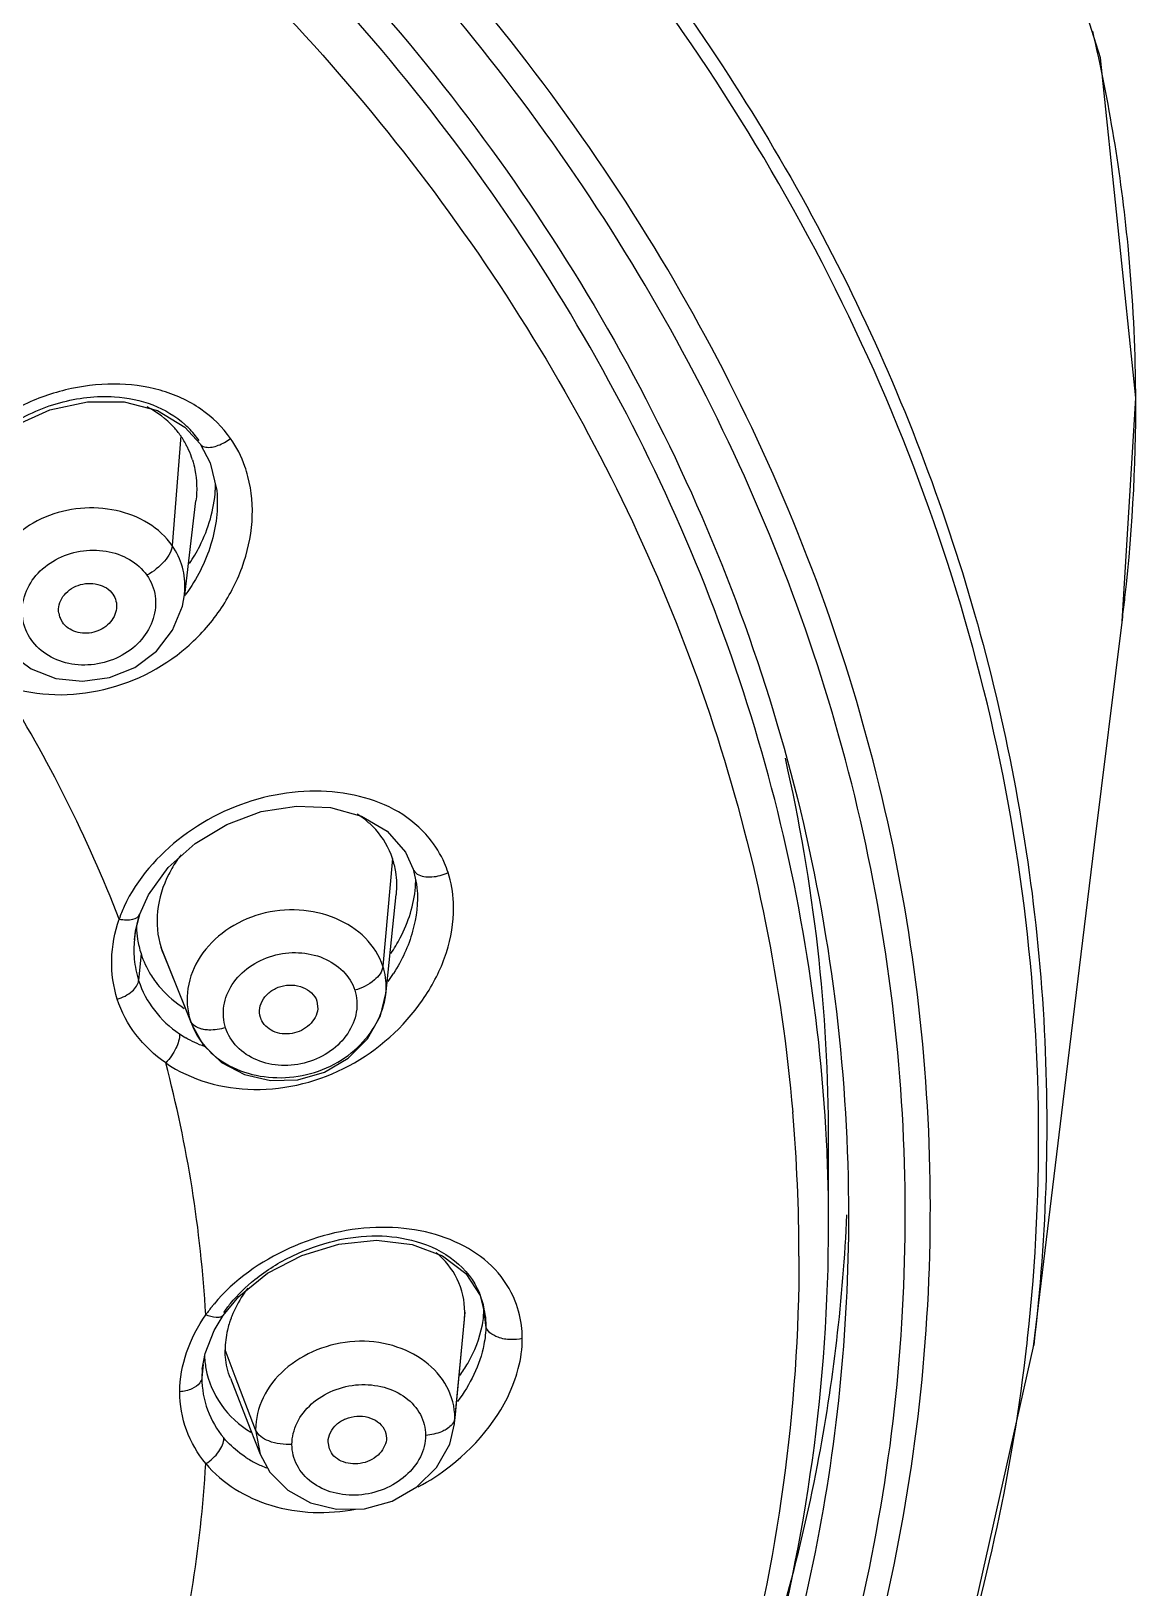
# Model space of a CAD drawing. Header units: millimetres. Extents: x 1122 to 8358, y -1894 to -296.
# Drawn here: x 7726.38 to 7743.02, y -608.98 to -585.55 of the extents above; entities that cross this region are included whole.
import ezdxf

# ---------------------------------------------------------------- set-up
doc = ezdxf.new("R2010")
doc.units = ezdxf.units.MM
doc.header["$LTSCALE"] = 3
doc.layers.add('DEF_LAYER_ASSEM_MEMBER', color=7, linetype='Continuous')

msp = doc.modelspace()

# ---------------------------------------------------------------- linework, layer by layer
at = {"layer": 'DEF_LAYER_ASSEM_MEMBER', "color": 9, "linetype": 'Continuous'}
for p, q in [((7728.632, -591.637), (7728.503, -593.29)), ((7731.821, -597.999), (7731.677, -599.622)), ((7728.366, -599.412), (7728.336, -599.337)), ((7728.034, -599.431), (7727.998, -599.836)), ((7728.778, -600.444), (7728.366, -599.412)), ((7732.909, -604.826), (7732.76, -606.417)), ((7733.226, -605.028), (7733.209, -604.85)), ((7741.376, -605.302), (7741.386, -605.221)), ((7729.453, -605.794), (7729.3, -605.393)), ((7741.373, -605.329), (7741.376, -605.302)), ((7728.97, -605.615), (7728.951, -605.817)), ((7728.957, -605.685), (7728.951, -605.817)), ((7729.759, -606.597), (7729.453, -605.794)), ((7732.756, -606.507), (7732.76, -606.417)), ((7729.759, -606.597), (7729.828, -606.965))]:
    msp.add_line(p, q, dxfattribs=at)
at = {"layer": 'DEF_LAYER_ASSEM_MEMBER', "color": 7, "linetype": 'Continuous'}
for p, q in [((7728.695, -591.507), (7728.925, -591.76)), ((7728.925, -591.76), (7728.925, -591.76)), ((7728.925, -591.76), (7729.076, -592.044)), ((7729.076, -592.044), (7729.175, -592.461)), ((7729.175, -592.461), (7729.175, -592.465)), ((7728.695, -594.033), (7728.862, -592.615)), ((7728.657, -594.201), (7728.688, -594.032)), ((7728.694, -594.046), (7728.695, -594.033)), ((7726.85, -594.442), (7726.815, -594.377)), ((7742.393, -597.794), (7742.817, -594.362)), ((7728.147, -598.545), (7728.444, -598.135)), ((7732.133, -598.158), (7732.133, -598.159)), ((7732.133, -598.158), (7732.183, -598.384)), ((7732.183, -598.384), (7732.19, -598.44)), ((7732.19, -598.44), (7732.19, -598.444)), ((7728.018, -598.836), (7728.147, -598.545)), ((7731.721, -600.053), (7731.874, -598.542)), ((7727.996, -598.903), (7728.018, -598.836)), ((7728.018, -598.836), (7728.018, -598.836)), ((7727.934, -599.221), (7727.934, -599.221)), ((7728.363, -599.413), (7728.336, -599.337)), ((7728.363, -599.413), (7728.802, -600.508)), ((7731.638, -600.369), (7731.721, -600.032)), ((7731.719, -600.05), (7731.721, -600.032)), ((7730.683, -600.147), (7730.695, -600.264)), ((7728.778, -600.444), (7728.802, -600.509)), ((7728.802, -600.509), (7728.802, -600.51)), ((7729.841, -600.413), (7729.834, -600.394)), ((7738.388, -603.518), (7738.388, -602.235)), ((7732.924, -604.247), (7733.14, -604.579)), ((7729.27, -604.876), (7729.508, -604.591)), ((7733.14, -604.579), (7733.22, -604.906)), ((7729.134, -605.102), (7729.27, -604.876)), ((7732.756, -606.504), (7732.903, -604.936)), ((7733.22, -604.9), (7733.22, -604.906)), ((7733.22, -604.906), (7733.226, -605.028)), ((7728.999, -605.45), (7729.134, -605.102)), ((7728.957, -605.685), (7728.999, -605.45)), ((7728.957, -605.684), (7728.957, -605.685)), ((7729.381, -605.822), (7729.68, -606.585)), ((7729.68, -606.585), (7729.829, -606.964)), ((7732.756, -606.508), (7732.756, -606.507)), ((7730.871, -606.887), (7730.851, -606.781)), ((7731.73, -606.722), (7731.729, -606.747)), ((7729.828, -606.965), (7729.828, -606.966))]:
    msp.add_line(p, q, dxfattribs=at)
for points in [[(7742.809, -594.431), (7743.016, -591.064), (7742.485, -585.945), (7740.921, -581.02), (7738.367, -576.397), (7734.887, -572.2), (7730.54, -568.469), (7725.473, -565.305), (7719.802, -562.79)], [(7725.644, -591.846), (7726.118, -591.492), (7726.659, -591.245), (7727.226, -591.123), (7727.78, -591.126)], [(7727.78, -591.126), (7728.283, -591.256), (7728.695, -591.507)], [(7725.918, -594.735), (7726.067, -594.913), (7726.38, -595.145), (7726.751, -595.288), (7727.155, -595.332), (7727.561, -595.275), (7727.942, -595.122), (7728.267, -594.878), (7728.51, -594.562), (7728.657, -594.201)], [(7728.444, -598.135), (7728.848, -597.774), (7729.325, -597.487), (7729.845, -597.294), (7730.377, -597.209), (7730.887, -597.232)], [(7730.887, -597.232), (7731.353, -597.36), (7731.741, -597.59)], [(7731.741, -597.59), (7732.017, -597.906), (7732.133, -598.159)], [(7741.476, -605.35), (7741.921, -601.661), (7742.393, -597.794)], [(7727.935, -599.221), (7727.951, -599.095), (7727.996, -598.903)], [(7728.802, -600.51), (7728.969, -600.802), (7729.245, -601.069), (7729.592, -601.252), (7729.985, -601.34), (7730.395, -601.329), (7730.797, -601.216), (7731.155, -601.004), (7731.443, -600.714), (7731.638, -600.369)], [(7729.508, -604.591), (7729.941, -604.242), (7730.456, -603.974), (7731.014, -603.803), (7731.581, -603.744), (7732.115, -603.808)], [(7732.115, -603.808), (7732.574, -603.982), (7732.924, -604.247)], [(7707.035, -635.357), (7713.219, -634.174), (7719.49, -632.045), (7725.226, -629.102), (7730.301, -625.4), (7734.549, -621.083), (7737.877, -616.246), (7740.2, -611.018), (7741.477, -605.323)], [(7729.828, -606.966), (7729.975, -607.234), (7730.243, -607.507), (7730.587, -607.696), (7730.98, -607.792), (7731.4, -607.787), (7731.814, -607.672), (7732.186, -607.459), (7732.486, -607.166), (7732.684, -606.816), (7732.756, -606.507)]]:
    msp.add_lwpolyline(points, dxfattribs=at)
at = {"layer": 'DEF_LAYER_ASSEM_MEMBER', "color": 9, "linetype": 'Continuous'}
for centre, radius, start, end in [((7718.129, -591.19), 24.886, 5.5732, 13.109), ((7718.051, -591.194), 24.964, 0.8537, 5.5661), ((7717.381, -591.188), 25.633, 353.5444, 0.8178), ((7727.55, -593.898), 1.145, 353.2907, 356.5375), ((7726.689, -592.54), 2.505, 323.0719, 323.7186), ((7716.802, -591.129), 26.215, 352.9182, 353.5582), ((7708.018, -606.567), 21.123, 21.2486, 31.9813), ((7729.701, -599.599), 2.112, 155.4444, 160.9838), ((7729.581, -598.292), 2.675, 324.3629, 327.5243), ((7729.536, -599.283), 1.639, 235.7458, 239.6307), ((7709.585, -606.016), 19.459, 3.3875, 14.7069), ((7712.665, -603.989), 25.277, 0.0044, 4.9347), ((7712.856, -603.519), 25.533, 0.0014, 2.8678), ((7730.97, -606.236), 2.391, 141.1466, 145.0523), ((7731.061, -606.309), 2.508, 140.2366, 141.1705), ((7709.498, -605.942), 19.546, 345.3115, 356.5802), ((7730.505, -605.634), 1.643, 237.0941, 243.1606), ((7730.558, -605.529), 1.76, 243.1605, 249.0213)]:
    msp.add_arc(centre, radius, start, end, dxfattribs=at)
at = {"layer": 'DEF_LAYER_ASSEM_MEMBER', "color": 7, "linetype": 'Continuous'}
for centre, radius, start, end in [((7727.579, -592.373), 1.284, 30.9856, 34.9363), ((7727.725, -592.54), 1.446, 44.7588, 47.824), ((7727.749, -592.517), 1.413, 34.9453, 44.7797), ((7727.56, -592.384), 1.306, 26.7859, 30.9845), ((7727.547, -592.391), 1.321, 24.3849, 26.7892), ((7727.531, -592.398), 1.339, 17.3543, 24.3742), ((7727.332, -592.343), 1.825, 359.0135, 359.5526), ((7727.294, -592.342), 1.863, 356.4947, 359.0067), ((7727.117, -594.257), 0.325, 188.7279, 201.6006), ((7712.607, -602.251), 25.782, 0.0339, 12.9133), ((7730.57, -598.481), 1.357, 53.1857, 58.0153), ((7730.597, -598.444), 1.311, 49.609, 53.1683), ((7730.67, -598.372), 1.21, 13.3527, 17.9503), ((7730.554, -598.306), 1.617, 355.4917, 359.4319), ((7730.605, -598.307), 1.566, 359.4513, 359.8607), ((7729.741, -599.396), 1.815, 162.3956, 172.2773), ((7729.648, -599.381), 1.721, 172.345, 174.6418), ((7729.552, -598.977), 1.588, 181.518, 182.022), ((7729.493, -598.98), 1.529, 181.9833, 188.8043), ((7729.371, -598.999), 1.405, 188.7846, 197.8886), ((7729.467, -598.953), 1.512, 211.5686, 215.6497), ((7730.697, -599.929), 1.029, 354.2837, 358.1217), ((7712.729, -602.219), 25.96, 349.093, 357.4797), ((7732.038, -604.999), 1.184, 20.2647, 22.8683), ((7732.034, -605.001), 1.189, 18.2904, 20.2645), ((7732.006, -605.009), 1.219, 12.4445, 18.2684), ((7731.948, -605.022), 1.277, 5.4683, 12.4311), ((7731.806, -604.747), 1.393, 358.1605, 358.6817), ((7730.812, -605.448), 1.518, 160.0951, 162.9462), ((7730.858, -605.464), 1.566, 158.4698, 160.1012), ((7731.627, -604.822), 1.281, 354.9303, 355.3961), ((7731.672, -604.826), 1.237, 355.372, 359.9741), ((7731.661, -604.735), 1.54, 349.4826, 354.1669), ((7731.756, -604.745), 1.443, 354.1744, 358.1401), ((7730.383, -605.419), 1.395, 182.093, 190.642), ((7712.267, -602.13), 26.431, 344.4441, 349.0931)]:
    msp.add_arc(centre, radius, start, end, dxfattribs=at)
at = {"layer": 'DEF_LAYER_ASSEM_MEMBER', "color": 9, "linetype": 'Continuous'}
for points, start_tangent, end_tangent in [([(7741.386, -605.221), (7741.274, -598.276), (7739.427, -591.487), (7735.93, -585.179), (7730.938, -579.589), (7724.647, -574.971), (7717.363, -571.53), (7709.353, -569.396), (7700.988, -568.677)], (0.108919, 0.994051), (-1, -0.000266)), ([(7707.396, -634.998), (7720.917, -630.902), (7726.759, -627.38), (7731.711, -623.025), (7735.604, -617.989), (7738.302, -612.445), (7739.713, -606.584), (7739.788, -600.608), (7738.524, -594.724), (7735.965, -589.135), (7732.199, -584.033), (7727.356, -579.595), (7721.604, -575.974), (7715.14, -573.294), (7700.988, -571.093)], (0.990632, 0.136562), (-1, 0)), ([(7707.326, -634.789), (7720.717, -630.735), (7726.504, -627.247), (7731.409, -622.935), (7735.266, -617.947), (7737.939, -612.457), (7739.337, -606.652), (7739.412, -600.734), (7738.161, -594.907), (7735.627, -589.371), (7731.898, -584.318), (7727.102, -579.923), (7721.406, -576.336), (7715.004, -573.681), (7700.988, -571.501)], (0.990658, 0.136371), (-1, 0)), ([(7719.21, -571.98), (7729.181, -577.799), (7733.248, -581.552), (7736.609, -585.796), (7739.155, -590.385), (7740.835, -595.247), (7741.618, -600.268), (7741.477, -605.323)], (0.924076, -0.38221), (-0.1181, -0.993002)), ([(7738.356, -602.241), (7737.382, -596.396), (7735.081, -590.812), (7731.538, -585.69), (7726.882, -581.217), (7714.943, -574.844), (7700.988, -572.612)], (-0.050016, 0.998748), (-1, 0)), ([(7700.988, -573.45), (7714.52, -575.571), (7726.172, -581.639), (7730.77, -585.909), (7734.325, -590.812), (7736.713, -596.176), (7737.848, -601.815)], (1, 0), (0.085984, -0.996297)), ([(7728.936, -591.236), (7728.323, -590.951), (7727.625, -590.859), (7726.899, -590.947), (7726.195, -591.205), (7725.566, -591.619), (7725.06, -592.156), (7724.717, -592.777), (7724.578, -593.439)], (-0.823016, 0.568018), (-0.037895, -0.999282)), ([(7729.382, -591.678), (7728.937, -591.238)], (-0.566916, 0.823776), (-0.826038, 0.563614)), ([(7728.925, -591.76), (7728.939, -591.776), (7729.009, -591.807)], (0.57189, -0.82033), (0.986005, -0.166719)), ([(7729.009, -591.807), (7729.196, -591.78), (7729.382, -591.678)], (0.986005, -0.166719), (0.803943, 0.594706)), ([(7729.643, -592.249), (7729.598, -592.097), (7729.382, -591.678)], (-0.247075, 0.968996), (-0.577966, 0.816061)), ([(7725.934, -595.38), (7727.381, -595.476), (7728.722, -594.819), (7729.219, -594.265), (7729.555, -593.619), (7729.706, -592.929), (7729.645, -592.251)], (0.936744, -0.350015), (-0.255207, 0.966886)), ([(7729.175, -592.465), (7729.087, -593.27), (7728.708, -594.022)], (0.095312, -0.995447), (-0.591753, -0.806119)), ([(7728.503, -593.29), (7728.145, -592.955), (7727.661, -592.763), (7727.121, -592.729), (7726.591, -592.86), (7726.143, -593.146), (7725.834, -593.546), (7725.705, -594.006), (7725.775, -594.466)], (-0.572619, 0.819822), (0.35655, -0.934276)), ([(7728.503, -593.29), (7728.471, -593.398), (7728.387, -593.523), (7728.123, -593.736)], (-0.077768, -0.996971), (-0.874359, -0.48528)), ([(7728.693, -593.967), (7728.657, -593.614), (7728.503, -593.29)], (0.060268, 0.998182), (-0.572997, 0.819557)), ([(7726.379, -594.704), (7726.253, -594.391), (7726.279, -594.053), (7726.452, -593.741), (7726.747, -593.503), (7727.117, -593.374), (7727.508, -593.373), (7727.861, -593.499), (7728.123, -593.736)], (-0.572751, 0.819729), (0.572727, -0.819746)), ([(7728.123, -593.736), (7728.247, -594.05), (7728.217, -594.388), (7728.044, -594.7), (7727.751, -594.94), (7727.381, -595.07), (7726.991, -595.072), (7726.639, -594.943), (7726.379, -594.704)], (0.572727, -0.819746), (-0.572751, 0.819729)), ([(7732.372, -597.691), (7731.911, -597.299), (7731.324, -597.064), (7730.662, -596.985), (7729.966, -597.062), (7728.661, -597.667), (7727.78, -598.722)], (-0.636204, 0.77152), (-0.414917, -0.909859)), ([(7732.658, -598.212), (7732.606, -598.071), (7732.372, -597.693)], (-0.301582, 0.95344), (-0.640626, 0.767853)), ([(7732.133, -598.159), (7732.195, -598.234), (7732.291, -598.269), (7732.415, -598.275), (7732.658, -598.212)], (0.310064, -0.950716), (0.909559, 0.415574)), ([(7732.738, -598.82), (7732.738, -598.663), (7732.658, -598.212)], (0.043553, 0.999051), (-0.314648, 0.949208)), ([(7732.19, -598.444), (7732.124, -599.095), (7731.838, -599.728)], (0.090348, -0.99591), (-0.536819, -0.843697)), ([(7727.677, -600.118), (7727.593, -599.522), (7727.704, -598.912)], (-0.305503, 0.952191), (0.319471, 0.947596)), ([(7727.704, -598.911), (7727.813, -598.922), (7727.91, -598.913), (7728.018, -598.836)], (0.984561, -0.175043), (0.325161, 0.945659)), ([(7728.406, -601.076), (7729.732, -601.474), (7731.166, -601.119), (7732.274, -600.131), (7732.606, -599.493), (7732.739, -598.822)], (0.822797, -0.568336), (0.035523, 0.999369)), ([(7731.677, -599.622), (7731.413, -599.197), (7730.968, -598.903), (7730.416, -598.775), (7729.834, -598.837), (7729.312, -599.085), (7728.927, -599.477), (7728.74, -599.954), (7728.778, -600.444)], (-0.308363, 0.951269), (0.308473, -0.951233)), ([(7729.308, -600.547), (7729.282, -600.218), (7729.409, -599.896), (7729.667, -599.631), (7730.018, -599.463), (7730.408, -599.417), (7730.779, -599.499), (7731.076, -599.696), (7731.253, -599.981)], (-0.308471, 0.951234), (0.308442, -0.951243)), ([(7731.677, -599.622), (7731.548, -599.828), (7731.253, -599.981)], (-0.088247, -0.996099), (-0.9601, -0.279656)), ([(7727.677, -600.118), (7727.901, -599.996), (7727.998, -599.836)], (0.952313, 0.305124), (0.087794, 0.996139)), ([(7727.998, -599.836), (7728.235, -600.283), (7728.613, -600.638)], (0.308765, -0.951138), (0.827741, -0.56111)), ([(7731.253, -599.981), (7731.276, -600.31), (7731.146, -600.631), (7730.888, -600.896), (7730.538, -601.066), (7730.148, -601.114), (7729.777, -601.032), (7729.482, -600.833), (7729.308, -600.547)], (0.308442, -0.951243), (-0.308471, 0.951234)), ([(7728.406, -601.076), (7727.957, -600.65), (7727.677, -600.118)], (-0.820972, 0.570968), (-0.311829, 0.950138)), ([(7728.813, -600.496), (7728.778, -600.444)], (-0.695695, 0.718338), (-0.37166, 0.928369)), ([(7728.975, -600.573), (7728.924, -600.56), (7728.813, -600.496)], (-0.983727, 0.17967), (-0.695695, 0.718338)), ([(7729.308, -600.547), (7729.055, -600.581), (7728.975, -600.573)], (-0.960099, -0.279661), (-0.983727, 0.17967)), ([(7728.613, -600.638), (7728.56, -600.854), (7728.406, -601.076)], (0.055943, -0.998434), (-0.696439, -0.717616)), ([(7728.989, -600.83), (7728.707, -600.697)], (-0.938239, 0.345988), (-0.862664, 0.505778)), ([(7733.669, -604.661), (7733.365, -604.185), (7732.9, -603.835), (7732.318, -603.621), (7731.657, -603.551), (7730.271, -603.866), (7729.134, -604.705)], (-0.370024, 0.929022), (-0.6396, -0.768708)), ([(7737.942, -603.987), (7737.009, -610.806), (7734.257, -617.28), (7729.825, -623.084), (7723.937, -627.922)], (0, -1), (-0.83663, -0.547769)), ([(7733.775, -605.225), (7733.769, -605.077), (7733.669, -604.662)], (0.006928, 0.999976), (-0.375592, 0.926785)), ([(7728.618, -606.027), (7728.72, -605.434), (7729.01, -604.867)], (0.003502, 0.999994), (0.568114, 0.82295)), ([(7729.208, -604.908), (7729.166, -604.909), (7729.01, -604.866)], (-0.990035, -0.140823), (-0.917667, 0.39735)), ([(7729.27, -604.876), (7729.259, -604.887), (7729.208, -604.908)], (-0.570356, -0.821397), (-0.990035, -0.140823)), ([(7733.226, -605.028), (7733.197, -605.316), (7732.801, -606.172)], (-0.000134, -1), (-0.597418, -0.80193)), ([(7733.775, -605.225), (7733.6, -605.241), (7733.41, -605.206), (7733.226, -605.028)], (-0.9751, -0.221767), (-0.092779, 0.995687)), ([(7733.669, -605.831), (7733.716, -605.678), (7733.775, -605.225)], (0.327683, 0.944788), (-0.007241, 0.999974)), ([(7732.76, -606.417), (7732.64, -605.95), (7732.308, -605.572), (7731.824, -605.332), (7731.254, -605.268), (7730.682, -605.397), (7730.197, -605.694), (7729.873, -606.116), (7729.759, -606.597)], (0.00002, 1), (0.000043, -1)), ([(7730.65, -625.071), (7734.774, -620.761), (7737.995, -615.934), (7740.214, -610.746), (7741.373, -605.329)], (0.748849, 0.662741), (0.112769, 0.993621)), ([(7728.951, -605.817), (7728.921, -605.891), (7728.801, -605.981), (7728.618, -606.027)], (-0.092662, -0.995698), (-0.995461, -0.095171)), ([(7728.951, -605.817), (7729.036, -606.299), (7729.281, -606.721)], (0.00011, -1), (0.642146, -0.766583)), ([(7730.307, -606.818), (7730.384, -606.494), (7730.602, -606.21), (7730.928, -606.008), (7731.311, -605.92), (7731.694, -605.959), (7732.02, -606.116), (7732.241, -606.369), (7732.32, -606.682)], (-0.000031, 1), (0, -1)), ([(7732.21, -607.459), (7732.692, -607.143), (7733.669, -605.833)], (0.879054, 0.476722), (0.32282, 0.94646)), ([(7729.009, -607.108), (7728.719, -606.601), (7728.618, -606.027)], (-0.633942, 0.773381), (-0.003128, 0.999995)), ([(7732.76, -606.417), (7732.756, -606.441), (7732.722, -606.512)], (-0.093146, -0.995652), (-0.59893, -0.800801)), ([(7730.307, -606.818), (7730.13, -606.812), (7729.957, -606.767), (7729.759, -606.597)], (-0.997731, -0.067325), (-0.3558, 0.934562)), ([(7732.63, -606.593), (7732.561, -606.627), (7732.32, -606.682)], (-0.852101, -0.523377), (-0.997731, -0.067321)), ([(7732.722, -606.512), (7732.703, -606.533), (7732.63, -606.593)], (-0.59893, -0.800801), (-0.852101, -0.523377)), ([(7729.01, -607.108), (7729.206, -606.924), (7729.281, -606.721)], (0.846983, 0.531619), (-0.011701, 0.999932)), ([(7729.612, -607.013), (7729.52, -606.948), (7729.281, -606.721)], (-0.839201, 0.543821), (-0.640587, 0.767886)), ([(7732.32, -606.682), (7732.241, -607.006), (7732.02, -607.288), (7731.694, -607.49), (7731.311, -607.58), (7730.928, -607.543), (7730.602, -607.386), (7730.384, -607.131), (7730.307, -606.818)], (0, -1), (-0.000031, 1)), ([(7729.01, -607.108), (7729.99, -607.735), (7731.264, -607.795)], (0.637542, -0.770416), (0.9837, 0.179815))]:
    msp.add_spline(points, degree=3, dxfattribs=dict(at, start_tangent=start_tangent, end_tangent=end_tangent))
at = {"layer": 'DEF_LAYER_ASSEM_MEMBER', "color": 7, "linetype": 'Continuous'}
for points, start_tangent, end_tangent in [([(7700.988, -572.208), (7715.416, -574.579), (7721.934, -577.458), (7727.647, -581.333), (7732.335, -586.054), (7735.819, -591.44), (7737.964, -597.284), (7738.688, -603.362)], (1, 0), (-0.000029, -1)), ([(7726.021, -591.501), (7726.809, -591.139), (7727.637, -591.05)], (0.830495, 0.557026), (0.997822, -0.06596)), ([(7727.637, -591.05), (7728.212, -591.173), (7728.696, -591.468)], (0.997822, -0.06596), (0.741057, -0.671442)), ([(7728.632, -591.637), (7728.528, -591.507), (7728.125, -591.203)], (-0.572756, 0.819726), (-0.890541, 0.454902)), ([(7728.809, -591.999), (7728.846, -592.147), (7728.862, -592.615)], (0.298372, -0.95445), (-0.117525, -0.99307)), ([(7728.765, -593.559), (7728.918, -593.298), (7729.153, -592.456)], (0.559857, 0.828589), (0.061021, 0.998137)), ([(7726.796, -594.307), (7726.802, -594.179), (7726.858, -594.058), (7727.087, -593.888), (7727.383, -593.873), (7727.612, -594.02)], (-0.151615, 0.98844), (0.572727, -0.819746)), ([(7727.664, -594.237), (7727.554, -594.46), (7727.321, -594.593), (7727.053, -594.586), (7726.85, -594.442)], (-0.116668, -0.993171), (-0.572747, 0.819732)), ([(7727.612, -594.02), (7727.664, -594.237)], (0.572727, -0.819746), (-0.116668, -0.993171)), ([(7731.821, -597.999), (7731.568, -597.564), (7731.446, -597.446)], (-0.308463, 0.951236), (-0.76158, 0.648071)), ([(7728.637, -597.945), (7728.584, -598.016), (7728.451, -598.237)], (-0.614815, -0.788671), (-0.453258, -0.89138)), ([(7731.847, -598.093), (7731.868, -598.202), (7731.874, -598.542)], (0.23119, -0.972909), (-0.104574, -0.994517)), ([(7728.451, -598.237), (7728.283, -598.792), (7728.336, -599.337)], (-0.453258, -0.89138), (0.308478, -0.951232)), ([(7731.796, -599.43), (7731.938, -599.192), (7732.166, -598.433)], (0.560771, 0.827971), (0.078281, 0.996931)), ([(7727.934, -599.221), (7727.933, -599.513)], (-0.092803, -0.995684), (0.087089, -0.996201)), ([(7727.933, -599.513), (7727.998, -599.836)], (0.087089, -0.996201), (0.308205, -0.95132)), ([(7728.034, -599.431), (7728.179, -599.745)], (0.30848, -0.951231), (0.523444, -0.85206)), ([(7731.725, -599.963), (7731.677, -599.622)], (0.032582, 0.999469), (-0.308639, 0.951179)), ([(7728.239, -599.834), (7728.333, -599.953), (7728.686, -600.255)], (0.582775, -0.812633), (0.84337, -0.537333)), ([(7728.802, -600.51), (7729.043, -600.876), (7729.42, -601.145), (7729.89, -601.283), (7730.399, -601.277), (7730.886, -601.125), (7731.294, -600.844), (7731.582, -600.472), (7731.719, -600.05)], (0.371414, -0.928467), (0.116883, 0.993146)), ([(7729.834, -600.394), (7729.823, -600.252), (7729.877, -600.113), (7729.989, -599.998), (7730.14, -599.925), (7730.31, -599.905), (7730.473, -599.939), (7730.683, -600.147)], (-0.308467, 0.951235), (0.308442, -0.951243)), ([(7730.695, -600.264), (7730.571, -600.501), (7730.308, -600.632), (7730.021, -600.597), (7729.84, -600.413)], (-0.100127, -0.994975), (-0.371838, 0.928297)), ([(7738.688, -603.362), (7738.151, -608.604), (7736.553, -613.697), (7733.942, -618.495), (7730.39, -622.861)], (-0.000029, -1), (-0.69669, -0.717372)), ([(7724.002, -628.022), (7730.036, -623.102), (7734.59, -617.172), (7737.425, -610.53), (7738.388, -603.518)], (0.839046, 0.544061), (0, 1)), ([(7729.748, -604.336), (7730.319, -603.979), (7730.952, -603.754), (7731.589, -603.679), (7732.178, -603.763)], (0.779416, 0.626507), (0.960378, -0.278702)), ([(7732.178, -603.763), (7732.757, -604.054), (7733.129, -604.539)], (0.960378, -0.278702), (0.388629, -0.921394)), ([(7732.909, -604.826), (7732.795, -604.329), (7732.479, -603.935)], (-0.000005, 1), (-0.777745, 0.62858)), ([(7729.282, -604.831), (7729.382, -604.698), (7729.748, -604.336)], (0.566739, 0.823897), (0.779416, 0.626507)), ([(7729.641, -604.469), (7729.569, -604.57), (7729.401, -604.89)], (-0.606737, -0.794903), (-0.366941, -0.930244)), ([(7729.361, -605.003), (7729.335, -605.1), (7729.3, -605.393)], (-0.293107, -0.95608), (0.000029, -1)), ([(7732.835, -605.783), (7732.954, -605.599), (7733.174, -605.016)], (0.579798, 0.81476), (0.182102, 0.98328)), ([(7729.38, -605.823), (7729.305, -605.504), (7729.3, -605.393)], (-0.361108, 0.932524), (-0.000029, 1)), ([(7729.012, -605.677), (7729.242, -606.22), (7729.686, -606.635)], (0.184831, -0.98277), (0.852037, -0.523481)), ([(7730.851, -606.781), (7730.978, -606.518), (7731.119, -606.432), (7731.285, -606.393), (7731.452, -606.409), (7731.596, -606.477), (7731.694, -606.587), (7731.73, -606.722)], (-0.000026, 1), (0, -1)), ([(7731.729, -606.747), (7731.603, -606.978), (7731.336, -607.105), (7731.187, -607.108), (7731.049, -607.069), (7730.94, -606.993), (7730.872, -606.887)], (-0.093562, -0.995613), (-0.364916, 0.931041))]:
    msp.add_spline(points, degree=3, dxfattribs=dict(at, start_tangent=start_tangent, end_tangent=end_tangent))

doc.saveas('drawing.dxf')
